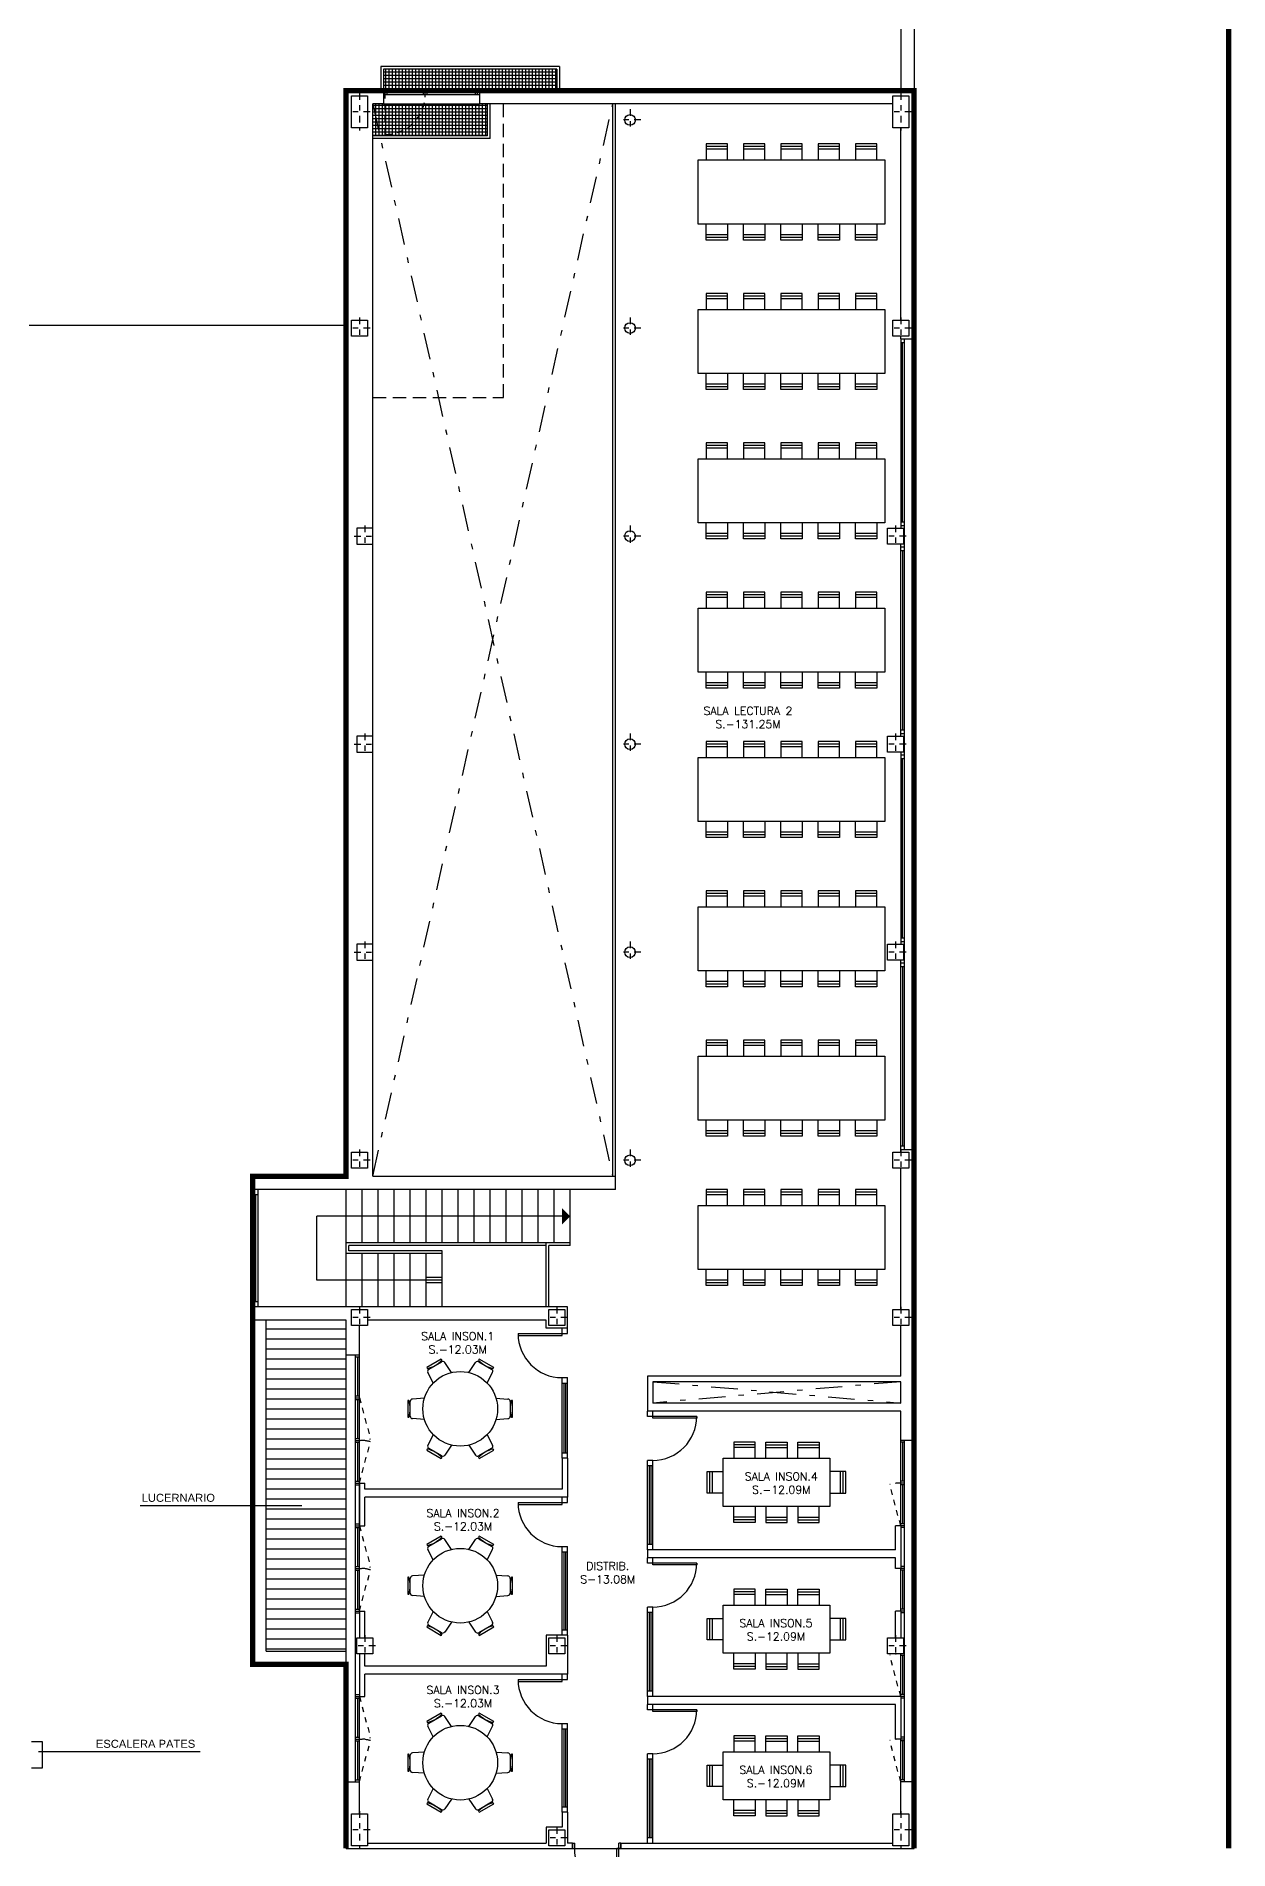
# Model space of a CAD drawing. Header units: millimetres. Extents: x -97 to -13, y 102 to 221.
# Drawn here: x -74.05 to -51.69, y 163.58 to 197.57 of the extents above; entities that cross this region are included whole.
import ezdxf

# ---------------------------------------------------------------- set-up
doc = ezdxf.new("R2010")
doc.units = ezdxf.units.MM
doc.header["$MEASUREMENT"] = 0
doc.linetypes.add('TRAZO_Y_PUNTO', pattern=[1, 0.5, -0.25, 0, -0.25])
doc.linetypes.add('TRAZOS', pattern=[0.75, 0.5, -0.25])
doc.layers.get('0').update_dxf_attribs({"linetype": 'CONTINUOUS'})
for name, color, linetype in [('0-muros-120', 1, 'CONTINUOUS'), ('1-PILARES', 1, 'CONTINUOUS'), ('2-SUPERFICIES', 7, 'CONTINUOUS'), ('6-MOBILIARIO', 7, 'CONTINUOUS')]:
    doc.layers.add(name, color=color, linetype=linetype)
doc.styles.add('RPOMANS', font='romans.shx')
doc.styles.get("Standard").update_dxf_attribs({"font": 'ARIAL.TTF'})
pattern_1 = [(90, (-67.43472, 25.02742), (-0.0625, 1e-17), []), (180, (-67.43472, 25.02742), (-1e-17, -0.0625), [])]

# ---------------------------------------------------------------- blocks, each defined once
blk = doc.blocks.new('P-82-DE')
at = {"color": 24}
for p, q in [((-0.115, 0.825), (-0.115, 0)), ((-0.08, 0.825), (-0.115, 0.825)), ((-0.08, 0.825), (-0.08, -0.1)), ((-0.945, 0), (-0.905, 0)), ((-0.905, 0), (-0.905, -0.1)), ((-0.04, 0), (-0.115, 0)), ((-0.945, -0.1), (-0.905, -0.1)), ((-0.04, -0.1), (-0.08, -0.1))]:
    blk.add_line(p, q, dxfattribs=at)
at = {"color": 54}
for p, q in [((-0.945, 0), (-0.945, -0.1)), ((-0.04, 0), (-0.04, -0.1))]:
    blk.add_line(p, q, dxfattribs=at)
at = {"color": 24}
blk.add_arc((-0.08, 0), 0.825, 90, 180, dxfattribs=at)
blk = doc.blocks.new('MESA-8-P')
at = {"color": 7, "linetype": 'Continuous'}
for p, q in [((-0.4, 0.75), (-0.8, 0.75)), ((-0.8, 0.75), (-0.8, 0.45)), ((-0.4, 0.7), (-0.8, 0.7)), ((-0.4, 0.45), (-0.4, 0.75)), ((-0.2, 0.75), (0.2, 0.75)), ((-0.2, 0.45), (-0.2, 0.75)), ((-0.2, 0.7), (0.2, 0.7)), ((0.2, 0.75), (0.2, 0.45)), ((0.4, 0.75), (0.8, 0.75)), ((0.4, 0.45), (0.4, 0.75)), ((0.4, 0.7), (0.8, 0.7)), ((0.8, 0.75), (0.8, 0.45)), ((-1, -0.45), (-1, 0.45)), ((-1, 0.45), (1, 0.45)), ((-0.4, 0.65), (-0.8, 0.65)), ((-0.2, 0.65), (0.2, 0.65)), ((0.4, 0.65), (0.8, 0.65)), ((1, 0.45), (1, -0.45)), ((-1.3, -0.2), (-1.3, 0.2)), ((-1.3, 0.2), (-1, 0.2)), ((-1.25, -0.2), (-1.25, 0.2)), ((-1.2, -0.2), (-1.2, 0.2)), ((1.3, 0.2), (1, 0.2)), ((1.2, -0.2), (1.2, 0.2)), ((1.25, -0.2), (1.25, 0.2)), ((1.3, -0.2), (1.3, 0.2)), ((-1, -0.2), (-1.3, -0.2)), ((1, -0.2), (1.3, -0.2)), ((1, -0.45), (-1, -0.45)), ((-0.8, -0.75), (-0.8, -0.45)), ((-0.4, -0.65), (-0.8, -0.65)), ((-0.4, -0.45), (-0.4, -0.75)), ((-0.2, -0.45), (-0.2, -0.75)), ((-0.2, -0.65), (0.2, -0.65)), ((0.2, -0.75), (0.2, -0.45)), ((0.4, -0.45), (0.4, -0.75)), ((0.4, -0.65), (0.8, -0.65)), ((0.8, -0.75), (0.8, -0.45)), ((-0.4, -0.7), (-0.8, -0.7)), ((-0.4, -0.75), (-0.8, -0.75)), ((-0.2, -0.7), (0.2, -0.7)), ((-0.2, -0.75), (0.2, -0.75)), ((0.4, -0.7), (0.8, -0.7)), ((0.4, -0.75), (0.8, -0.75))]:
    blk.add_line(p, q, dxfattribs=at)
blk = doc.blocks.new('MESA-R-6')
at = {"color": 7, "linetype": 'Continuous'}
for p, q in [((-0.355, 0.93), (-0.628, 0.772)), ((-0.628, 0.772), (-0.62, 0.759)), ((-0.508, 0.482), (-0.607, 0.685)), ((-0.589, 0.743), (-0.349, 0.881)), ((-0.347, 0.916), (-0.355, 0.93)), ((-0.163, 0.681), (-0.29, 0.868)), ((0.163, 0.681), (0.29, 0.868)), ((0.355, 0.93), (0.347, 0.916)), ((0.349, 0.881), (0.589, 0.743)), ((0.628, 0.772), (0.355, 0.93)), ((0.508, 0.482), (0.607, 0.685)), ((0.62, 0.759), (0.628, 0.772)), ((-0.967, 0.158), (-0.983, 0.158)), ((-0.983, 0.158), (-0.983, -0.158)), ((-0.938, -0.138), (-0.938, 0.138)), ((-0.671, 0.199), (-0.896, 0.183)), ((0.671, 0.199), (0.896, 0.183)), ((0.938, 0.138), (0.938, -0.138)), ((0.983, 0.158), (0.967, 0.158)), ((0.983, -0.158), (0.983, 0.158)), ((-0.983, -0.158), (-0.967, -0.158)), ((-0.671, -0.199), (-0.896, -0.183)), ((0.671, -0.199), (0.896, -0.183)), ((0.967, -0.158), (0.983, -0.158)), ((-0.508, -0.482), (-0.607, -0.685)), ((0.508, -0.482), (0.607, -0.685)), ((-0.62, -0.759), (-0.628, -0.772)), ((-0.628, -0.772), (-0.355, -0.93)), ((-0.349, -0.881), (-0.589, -0.743)), ((-0.355, -0.93), (-0.347, -0.916)), ((-0.163, -0.681), (-0.29, -0.868)), ((0.163, -0.681), (0.29, -0.868)), ((0.347, -0.916), (0.355, -0.93)), ((0.589, -0.743), (0.349, -0.881)), ((0.355, -0.93), (0.628, -0.772)), ((0.628, -0.772), (0.62, -0.759))]:
    blk.add_line(p, q, dxfattribs=at)
blk.add_circle((0, 0), 0.7, dxfattribs=at)
for centre, radius, start, end in [((-0.612, 0.763), 0.009, 210, 284.4373), ((-0.566, 0.704), 0.045, 120, 205.9144), ((-0.75, 1.299), 0.562, 284.4373, 315.5627), ((-0.355, 0.912), 0.009, 315.5627, 30), ((-0.327, 0.842), 0.045, 34.0856, 120), ((0.327, 0.842), 0.045, 60, 145.9144), ((0.355, 0.912), 0.009, 150, 224.4373), ((0.75, 1.299), 0.562, 224.4373, 255.5627), ((0.566, 0.704), 0.045, 334.0856, 60), ((0.612, 0.763), 0.009, 255.5627, 330), ((-0.967, 0.149), 0.009, 15.5627, 90), ((-1.5, 0), 0.562, 344.4373, 15.5627), ((-0.893, 0.138), 0.045, 94.0856, 180), ((0.893, 0.138), 0.045, 0, 85.9144), ((1.5, 0), 0.562, 164.4373, 195.5627), ((0.967, 0.149), 0.009, 90, 164.4373), ((-0.967, -0.149), 0.009, 270, 344.4373), ((-0.893, -0.138), 0.045, 180, 265.9144), ((0.893, -0.138), 0.045, 274.0856, 360), ((0.967, -0.149), 0.009, 195.5627, 270), ((-0.612, -0.763), 0.009, 75.5627, 150), ((-0.566, -0.704), 0.045, 154.0856, 240), ((-0.75, -1.299), 0.562, 44.4373, 75.5627), ((-0.327, -0.842), 0.045, 240, 325.9144), ((-0.355, -0.912), 0.009, 330, 44.4373), ((0.327, -0.842), 0.045, 214.0856, 300), ((0.355, -0.912), 0.009, 135.5627, 210), ((0.75, -1.299), 0.562, 104.4373, 135.5627), ((0.566, -0.704), 0.045, 300, 25.9144), ((0.612, -0.763), 0.009, 30, 104.4373)]:
    blk.add_arc(centre, radius, start, end, dxfattribs=at)

msp = doc.modelspace()

# ---------------------------------------------------------------- hatches: boundary and pattern name
at = {"linetype": 'Continuous'}
h = msp.add_hatch(dxfattribs=at)
h.set_pattern_fill('ANSI37', color=8, scale=0.5, angle=45, style=0)
h.set_pattern_definition(pattern_1)
h.paths.add_polyline_path([(-67.541, 196.951), (-67.541, 196.551), (-65.741, 196.551), (-64.291, 196.551), (-64.291, 196.951)])
h = msp.add_hatch(dxfattribs=at)
h.set_pattern_fill('ANSI37', color=8, scale=0.5, angle=45, style=0)
h.set_pattern_definition(pattern_1)
h.paths.add_polyline_path([(-67.506, 195.731), (-67.506, 196.301), (-67.541, 196.301), (-67.741, 196.301), (-67.606, 195.701), (-65.591, 195.701), (-65.591, 196.301), (-65.741, 196.301), (-66.778, 196.301, -0.344881)])
h.paths.add_polyline_path([(-66.778, 196.301), (-67.506, 196.301), (-67.506, 195.731, 0.344881)], flags=16)
h.paths.add_polyline_path([(-67.741, 196.301), (-67.741, 195.701), (-67.606, 195.701)], flags=16)
h = msp.add_hatch(dxfattribs=at)
h.set_pattern_fill('ANSI31', color=8, scale=1.5, angle=135, style=0)
h.set_pattern_definition([(180, (-67.43472, 25.02742), (-3e-17, -0.1875), [])])
h.paths.add_polyline_path([(-68.241, 172.851), (-68.241, 173.501), (-69.741, 173.501), (-69.741, 167.301), (-68.241, 167.301)])

# ---------------------------------------------------------------- linework, layer by layer
at = {"color": 104, "linetype": 'Continuous'}
for p, q in [((-57.841, 208.381), (-57.841, 196.551)), ((-57.591, 208.131), (-57.591, 196.551)), ((-68.241, 192.151), (-74.391, 192.151)), ((-69.991, 167.051), (-69.991, 173.501)), ((-69.741, 167.301), (-69.741, 173.501)), ((-69.741, 167.301), (-68.241, 167.301)), ((-69.991, 167.051), (-68.241, 167.051))]:
    msp.add_line(p, q, dxfattribs=at)
at = {"color": 24, "linetype": 'Continuous'}
for p, q in [((-64.241, 197.001), (-67.591, 197.001)), ((-67.591, 197.001), (-67.591, 196.551)), ((-64.291, 196.951), (-67.541, 196.951)), ((-67.541, 196.951), (-67.541, 196.551)), ((-64.291, 196.951), (-64.291, 196.551)), ((-64.241, 197.001), (-64.241, 196.551)), ((-65.591, 195.701), (-65.591, 196.301)), ((-65.541, 195.651), (-65.541, 196.301)), ((-63.241, 176.201), (-63.241, 196.301)), ((-63.191, 176.201), (-63.191, 196.301)), ((-65.591, 195.701), (-67.741, 195.701)), ((-65.541, 195.651), (-67.741, 195.651)), ((-57.841, 191.901), (-57.841, 188.351)), ((-57.841, 191.831), (-57.771, 191.831)), ((-57.806, 188.471), (-57.806, 191.831)), ((-57.771, 176.701), (-57.771, 191.901)), ((-57.591, 176.701), (-57.591, 191.901)), ((-57.841, 188.471), (-57.771, 188.471)), ((-57.841, 188.401), (-57.771, 188.401)), ((-57.841, 184.451), (-57.841, 188.051)), ((-57.841, 188.001), (-57.771, 188.001)), ((-57.841, 187.931), (-57.771, 187.931)), ((-57.806, 187.931), (-57.806, 184.571)), ((-57.841, 184.571), (-57.771, 184.571)), ((-57.841, 184.501), (-57.771, 184.501)), ((-57.841, 184.151), (-57.841, 180.551)), ((-57.841, 184.101), (-57.771, 184.101)), ((-57.841, 184.031), (-57.771, 184.031)), ((-57.806, 180.671), (-57.806, 184.031)), ((-57.841, 180.671), (-57.771, 180.671)), ((-57.841, 180.601), (-57.771, 180.601)), ((-57.841, 176.701), (-57.841, 180.251)), ((-57.841, 180.201), (-57.771, 180.201)), ((-57.841, 180.131), (-57.771, 180.131)), ((-57.806, 180.131), (-57.806, 176.771)), ((-57.841, 176.771), (-57.771, 176.771)), ((-69.991, 173.751), (-69.991, 175.951)), ((-69.891, 175.851), (-69.991, 175.851)), ((-69.941, 175.851), (-69.941, 173.851)), ((-69.891, 173.751), (-69.891, 175.951)), ((-68.241, 173.751), (-68.241, 175.951)), ((-67.941, 174.951), (-67.941, 175.951)), ((-67.641, 174.951), (-67.641, 175.951)), ((-67.341, 174.951), (-67.341, 175.951)), ((-67.041, 174.951), (-67.041, 175.951)), ((-66.741, 174.951), (-66.741, 175.951)), ((-66.441, 174.951), (-66.441, 175.951)), ((-66.141, 174.951), (-66.141, 175.951)), ((-65.841, 174.951), (-65.841, 175.951)), ((-65.541, 174.951), (-65.541, 175.951)), ((-65.241, 174.951), (-65.241, 175.951)), ((-64.941, 174.951), (-64.941, 175.951)), ((-64.641, 174.951), (-64.641, 175.951)), ((-64.341, 174.951), (-64.341, 175.951)), ((-64.041, 174.901), (-64.041, 175.951)), ((-64.041, 174.951), (-68.241, 174.951)), ((-66.441, 174.751), (-68.241, 174.751)), ((-68.191, 174.801), (-68.191, 174.901)), ((-64.491, 174.901), (-68.191, 174.901)), ((-66.441, 174.801), (-68.191, 174.801)), ((-67.941, 173.751), (-67.941, 174.751)), ((-67.641, 173.751), (-67.641, 174.751)), ((-67.341, 173.751), (-67.341, 174.751)), ((-67.041, 173.751), (-67.041, 174.751)), ((-66.741, 173.751), (-66.741, 174.751)), ((-66.441, 173.751), (-66.441, 174.801)), ((-64.491, 173.751), (-64.491, 174.951)), ((-64.041, 174.901), (-64.441, 174.901)), ((-64.441, 173.751), (-64.441, 174.901)), ((-69.991, 173.851), (-69.891, 173.851)), ((-64.191, 173.216), (-64.191, 173.351)), ((-64.091, 173.251), (-64.091, 173.351)), ((-68.241, 164.851), (-68.241, 172.851)), ((-68.061, 164.851), (-68.061, 172.851)), ((-68.061, 172.816), (-67.991, 172.816)), ((-68.026, 172.816), (-68.026, 172.086)), ((-67.991, 169.651), (-67.991, 172.851)), ((-64.191, 170.917), (-64.191, 172.426)), ((-64.091, 170.917), (-64.091, 172.426)), ((-68.061, 172.086), (-67.991, 172.086)), ((-68.061, 172.051), (-67.991, 172.051)), ((-68.061, 172.016), (-67.991, 172.016)), ((-68.026, 172.016), (-68.026, 171.286)), ((-64.156, 172.326), (-64.156, 171.017)), ((-64.126, 172.326), (-64.126, 171.017)), ((-62.591, 171.701), (-62.591, 171.801)), ((-62.491, 171.666), (-62.491, 171.801)), ((-68.061, 171.286), (-67.991, 171.286)), ((-68.061, 171.251), (-67.991, 171.251)), ((-68.061, 171.216), (-67.991, 171.216)), ((-68.026, 171.216), (-68.026, 170.486)), ((-57.841, 169.651), (-57.841, 171.251)), ((-57.771, 171.216), (-57.841, 171.216)), ((-57.806, 171.216), (-57.806, 170.486)), ((-57.771, 164.851), (-57.771, 171.251)), ((-57.591, 164.851), (-57.591, 171.251)), ((-62.591, 169.201), (-62.591, 170.876)), ((-62.556, 170.776), (-62.556, 169.301)), ((-62.526, 170.776), (-62.526, 169.301)), ((-62.491, 169.201), (-62.491, 170.876)), ((-68.061, 170.486), (-67.991, 170.486)), ((-68.061, 170.451), (-67.991, 170.451)), ((-68.061, 170.416), (-67.991, 170.416)), ((-57.771, 170.486), (-57.841, 170.486)), ((-57.771, 170.451), (-57.841, 170.451)), ((-57.771, 170.416), (-57.841, 170.416)), ((-57.806, 170.416), (-57.806, 169.686)), ((-64.191, 170.049), (-64.191, 170.184)), ((-64.091, 170.084), (-64.091, 170.184)), ((-68.061, 169.686), (-67.991, 169.686)), ((-68.061, 169.651), (-67.991, 169.651)), ((-67.991, 168.051), (-67.991, 169.651)), ((-57.771, 169.686), (-57.841, 169.686)), ((-57.771, 169.651), (-57.841, 169.651)), ((-68.061, 169.616), (-67.991, 169.616)), ((-68.026, 169.616), (-68.026, 168.886)), ((-57.771, 169.616), (-57.841, 169.616)), ((-64.191, 167.601), (-64.191, 169.259)), ((-64.156, 169.159), (-64.156, 167.701)), ((-64.126, 169.159), (-64.126, 167.701)), ((-64.091, 167.601), (-64.091, 169.259)), ((-62.591, 168.951), (-62.591, 169.051)), ((-62.491, 168.916), (-62.491, 169.051)), ((-68.061, 168.886), (-67.991, 168.886)), ((-68.061, 168.851), (-67.991, 168.851)), ((-68.061, 168.816), (-67.991, 168.816)), ((-68.026, 168.816), (-68.026, 168.086)), ((-57.771, 168.886), (-57.841, 168.886)), ((-57.841, 168.051), (-57.841, 168.851)), ((-57.771, 168.851), (-57.841, 168.851)), ((-57.771, 168.816), (-57.841, 168.816)), ((-57.806, 168.816), (-57.806, 168.086)), ((-68.061, 168.086), (-67.991, 168.086)), ((-68.061, 168.051), (-67.991, 168.051)), ((-68.061, 168.016), (-67.991, 168.016)), ((-62.591, 166.451), (-62.591, 168.126)), ((-62.556, 168.026), (-62.556, 166.551)), ((-62.526, 168.026), (-62.526, 166.551)), ((-62.491, 166.451), (-62.491, 168.126)), ((-57.771, 168.086), (-57.841, 168.086)), ((-57.771, 168.051), (-57.841, 168.051)), ((-57.771, 168.016), (-57.841, 168.016)), ((-57.841, 166.451), (-57.841, 167.251)), ((-57.771, 167.251), (-57.841, 167.251)), ((-57.771, 167.216), (-57.841, 167.216)), ((-57.806, 167.216), (-57.806, 166.486)), ((-64.191, 166.732), (-64.191, 166.867)), ((-64.091, 166.767), (-64.091, 166.867)), ((-68.061, 166.486), (-67.991, 166.486)), ((-68.061, 166.451), (-67.991, 166.451)), ((-68.061, 166.416), (-67.991, 166.416)), ((-68.026, 166.416), (-68.026, 165.686)), ((-67.991, 164.851), (-67.991, 166.451)), ((-62.591, 166.201), (-62.591, 166.301)), ((-62.491, 166.166), (-62.491, 166.301)), ((-57.771, 166.486), (-57.841, 166.486)), ((-57.771, 166.451), (-57.841, 166.451)), ((-57.771, 166.416), (-57.841, 166.416)), ((-64.191, 164.284), (-64.191, 165.942)), ((-64.091, 164.284), (-64.091, 165.942)), ((-68.061, 165.686), (-67.991, 165.686)), ((-68.061, 165.651), (-67.991, 165.651)), ((-68.061, 165.616), (-67.991, 165.616)), ((-68.026, 165.616), (-68.026, 164.886)), ((-64.156, 165.842), (-64.156, 164.384)), ((-64.126, 165.842), (-64.126, 164.384)), ((-57.771, 165.686), (-57.841, 165.686)), ((-57.841, 164.851), (-57.841, 165.651)), ((-57.771, 165.651), (-57.841, 165.651)), ((-57.771, 165.616), (-57.841, 165.616)), ((-57.806, 165.616), (-57.806, 164.886)), ((-62.591, 163.701), (-62.591, 165.376)), ((-62.556, 165.276), (-62.556, 163.801)), ((-62.526, 165.276), (-62.526, 163.801)), ((-62.491, 163.701), (-62.491, 165.376)), ((-68.061, 164.886), (-67.991, 164.886)), ((-57.771, 164.886), (-57.841, 164.886)), ((-63.993, 163.601), (-63.088, 163.601))]:
    msp.add_line(p, q, dxfattribs=at)
at = {"color": 54, "linetype": 'Continuous'}
for p, q in [((-68.241, 176.201), (-68.241, 196.551)), ((-67.541, 196.551), (-68.241, 196.551)), ((-57.591, 196.551), (-65.741, 196.551)), ((-57.591, 191.901), (-57.591, 196.551)), ((-57.591, 163.601), (-57.591, 196.551)), ((-67.741, 176.201), (-67.741, 196.301)), ((-67.541, 196.301), (-67.741, 196.301)), ((-57.991, 196.301), (-65.741, 196.301)), ((-57.841, 192.251), (-57.841, 195.851)), ((-57.841, 191.901), (-57.841, 191.951)), ((-57.841, 191.901), (-57.591, 191.901)), ((-57.841, 176.701), (-57.591, 176.701)), ((-57.841, 176.651), (-57.841, 176.701)), ((-57.591, 171.251), (-57.591, 176.701)), ((-68.241, 176.201), (-69.991, 176.201)), ((-69.991, 175.951), (-69.991, 176.201)), ((-67.741, 176.201), (-63.191, 176.201)), ((-63.191, 175.951), (-63.191, 176.201)), ((-57.841, 173.701), (-57.841, 176.351)), ((-63.191, 175.951), (-69.991, 175.951)), ((-64.091, 173.751), (-69.991, 173.751)), ((-69.991, 173.501), (-69.991, 173.751)), ((-64.091, 173.351), (-64.091, 173.751)), ((-68.241, 173.501), (-69.991, 173.501)), ((-68.241, 172.851), (-68.241, 173.501)), ((-67.991, 172.851), (-67.991, 173.401)), ((-64.491, 173.501), (-67.841, 173.501)), ((-64.491, 173.351), (-64.491, 173.501)), ((-57.841, 172.451), (-57.841, 173.401)), ((-64.091, 173.351), (-64.491, 173.351)), ((-68.241, 172.851), (-67.991, 172.851)), ((-62.591, 172.451), (-62.591, 171.801)), ((-57.841, 172.451), (-62.591, 172.451)), ((-57.841, 172.351), (-62.491, 172.351)), ((-62.491, 172.351), (-62.491, 171.951)), ((-57.841, 171.951), (-57.841, 172.351)), ((-57.841, 171.801), (-62.591, 171.801)), ((-57.841, 171.951), (-62.491, 171.951)), ((-57.841, 171.251), (-57.841, 171.801)), ((-57.591, 171.251), (-57.841, 171.251)), ((-64.091, 170.917), (-64.191, 170.917)), ((-64.191, 170.917), (-64.191, 170.334)), ((-64.091, 170.917), (-64.091, 170.184)), ((-67.991, 170.451), (-67.891, 170.451)), ((-67.991, 170.451), (-67.991, 169.651)), ((-67.891, 170.334), (-67.891, 170.451)), ((-64.191, 170.334), (-67.891, 170.334)), ((-64.091, 170.184), (-67.891, 170.184)), ((-67.891, 169.651), (-67.891, 170.184)), ((-67.991, 169.651), (-67.891, 169.651)), ((-57.841, 169.651), (-57.941, 169.651)), ((-57.941, 169.201), (-57.941, 169.651)), ((-57.841, 169.651), (-57.841, 168.851)), ((-57.941, 169.201), (-62.591, 169.201)), ((-62.591, 169.201), (-62.591, 169.051)), ((-57.941, 169.051), (-62.591, 169.051)), ((-57.941, 168.851), (-57.941, 169.051)), ((-57.841, 168.851), (-57.941, 168.851)), ((-67.991, 168.051), (-67.891, 168.051)), ((-67.991, 168.051), (-67.991, 167.551)), ((-67.891, 167.551), (-67.891, 168.051)), ((-57.841, 168.051), (-57.941, 168.051)), ((-57.941, 167.551), (-57.941, 168.051)), ((-57.841, 168.051), (-57.841, 167.551)), ((-64.091, 167.601), (-64.491, 167.601)), ((-64.491, 167.601), (-64.491, 167.017)), ((-64.091, 167.601), (-64.091, 166.867)), ((-67.991, 167.251), (-67.991, 166.451)), ((-67.891, 167.017), (-67.891, 167.251)), ((-64.491, 167.017), (-67.891, 167.017)), ((-64.091, 166.867), (-67.891, 166.867)), ((-67.891, 166.451), (-67.891, 166.867)), ((-67.991, 166.451), (-67.891, 166.451)), ((-57.841, 166.451), (-62.591, 166.451)), ((-62.591, 166.451), (-62.591, 166.301)), ((-57.941, 166.301), (-62.591, 166.301)), ((-57.941, 165.651), (-57.941, 166.301)), ((-57.841, 166.451), (-57.841, 166.301)), ((-57.841, 166.451), (-57.841, 165.651)), ((-57.841, 165.651), (-57.941, 165.651)), ((-68.241, 164.851), (-67.991, 164.851)), ((-68.241, 163.601), (-68.241, 164.851)), ((-67.991, 164.251), (-67.991, 164.851)), ((-57.841, 164.251), (-57.841, 164.851)), ((-57.591, 164.851), (-57.841, 164.851)), ((-57.591, 163.601), (-57.591, 164.851)), ((-64.191, 164.284), (-64.191, 164.001)), ((-64.091, 164.284), (-64.191, 164.284)), ((-64.091, 164.284), (-64.091, 163.701)), ((-64.191, 164.001), (-64.491, 164.001)), ((-64.491, 164.001), (-64.491, 163.701)), ((-68.241, 163.601), (-63.993, 163.601)), ((-67.841, 163.701), (-64.491, 163.701)), ((-63.993, 163.701), (-64.091, 163.701)), ((-63.993, 163.701), (-63.993, 163.601)), ((-63.088, 163.701), (-63.088, 163.601)), ((-63.088, 163.701), (-57.991, 163.701)), ((-63.088, 163.601), (-57.591, 163.601))]:
    msp.add_line(p, q, dxfattribs=at)
at = {"color": 54}
for p, q in [((-67.541, 196.551), (-67.541, 196.301)), ((-65.741, 196.551), (-65.741, 196.301))]:
    msp.add_line(p, q, dxfattribs=at)
at = {"color": 24}
for p, q in [((-67.541, 196.551), (-65.741, 196.551)), ((-67.541, 196.481), (-65.741, 196.481)), ((-67.506, 196.481), (-67.506, 196.551)), ((-67.471, 196.481), (-67.471, 196.551)), ((-67.471, 196.516), (-66.791, 196.516)), ((-66.791, 196.481), (-66.791, 196.551)), ((-66.756, 196.481), (-66.756, 196.551)), ((-66.721, 196.481), (-66.721, 196.551)), ((-66.721, 196.516), (-65.811, 196.516)), ((-65.811, 196.481), (-65.811, 196.551)), ((-65.776, 196.481), (-65.776, 196.551)), ((-67.541, 196.301), (-65.741, 196.301)), ((-68.791, 174.251), (-68.791, 175.451)), ((-64.041, 175.451), (-68.791, 175.451)), ((-66.441, 174.251), (-68.791, 174.251)), ((-66.441, 174.301), (-66.741, 174.301)), ((-66.441, 174.201), (-66.741, 174.201)), ((-65.016, 173.251), (-64.091, 173.251)), ((-65.016, 173.251), (-65.016, 173.216)), ((-65.016, 173.216), (-64.191, 173.216)), ((-64.191, 172.426), (-64.091, 172.426)), ((-64.191, 172.326), (-64.091, 172.326)), ((-61.666, 171.701), (-62.591, 171.701)), ((-61.666, 171.666), (-62.491, 171.666)), ((-61.666, 171.701), (-61.666, 171.666)), ((-64.191, 171.017), (-64.091, 171.017)), ((-62.491, 170.876), (-62.591, 170.876)), ((-62.491, 170.776), (-62.591, 170.776)), ((-65.016, 170.084), (-64.091, 170.084)), ((-65.016, 170.084), (-65.016, 170.049)), ((-65.016, 170.049), (-64.191, 170.049)), ((-62.491, 169.301), (-62.591, 169.301)), ((-64.191, 169.259), (-64.091, 169.259)), ((-64.191, 169.159), (-64.091, 169.159)), ((-61.666, 168.951), (-62.591, 168.951)), ((-61.666, 168.951), (-61.666, 168.916)), ((-61.666, 168.916), (-62.491, 168.916)), ((-62.491, 168.126), (-62.591, 168.126)), ((-62.491, 168.026), (-62.591, 168.026)), ((-64.191, 167.701), (-64.091, 167.701)), ((-65.016, 166.767), (-64.091, 166.767)), ((-65.016, 166.767), (-65.016, 166.732)), ((-65.016, 166.732), (-64.191, 166.732)), ((-62.491, 166.551), (-62.591, 166.551)), ((-64.191, 165.942), (-64.091, 165.942)), ((-61.666, 166.201), (-62.591, 166.201)), ((-61.666, 166.166), (-62.491, 166.166)), ((-61.666, 166.201), (-61.666, 166.166)), ((-64.191, 165.842), (-64.091, 165.842)), ((-62.491, 165.376), (-62.591, 165.376)), ((-62.491, 165.276), (-62.591, 165.276)), ((-64.191, 164.384), (-64.091, 164.384)), ((-62.491, 163.801), (-62.591, 163.801))]:
    msp.add_line(p, q, dxfattribs=at)
at = {"color": 24, "linetype": 'TRAZOS', "ltscale": 0.25}
msp.add_line((-67.506, 195.731), (-67.506, 196.481), dxfattribs=at)
at = {"color": 104, "linetype": 'TRAZO_Y_PUNTO'}
for p, q in [((-67.741, 196.301), (-63.241, 176.201)), ((-67.741, 176.201), (-63.241, 196.301)), ((-62.491, 172.351), (-57.841, 171.951)), ((-57.841, 172.351), (-62.491, 171.951))]:
    msp.add_line(p, q, dxfattribs=at)
at = {"color": 24, "linetype": 'TRAZOS', "ltscale": 0.1}
for p, q in [((-67.991, 172.051), (-67.783, 171.278)), ((-67.991, 170.451), (-67.783, 171.223)), ((-57.841, 169.651), (-58.048, 170.423)), ((-67.991, 169.651), (-67.783, 168.878)), ((-67.991, 168.051), (-67.783, 168.823)), ((-57.841, 166.451), (-58.048, 167.223)), ((-67.991, 166.451), (-67.783, 165.678)), ((-67.991, 164.851), (-67.783, 165.623)), ((-57.841, 164.851), (-58.048, 165.623))]:
    msp.add_line(p, q, dxfattribs=at)
for p, q in [((-72.099, 170.031), (-69.069, 170.031)), ((-74.009, 165.42), (-70.979, 165.42))]:
    msp.add_line(p, q)
at = {"color": 104, "linetype": 'TRAZOS', "ltscale": 0.5}
msp.add_lwpolyline([(-67.741, 190.801), (-65.291, 190.801), (-65.291, 196.301)], dxfattribs=at)
at = {"color": 24}
msp.add_lwpolyline([(-64.041, 175.451, 0, 0.3, 0), (-64.191, 175.451, 0.3, 0.3, 0)], format="xyseb", dxfattribs=at)
at = {"color": 2, "linetype": 'Continuous'}
msp.add_lwpolyline([(-74.141, 165.606), (-73.941, 165.606), (-73.941, 165.106), (-74.141, 165.106)], dxfattribs=at)
at = {"color": 24, "linetype": 'TRAZOS', "ltscale": 0.25}
msp.add_arc((-67.506, 196.481), 0.75, 270, 0, dxfattribs=at)
at = {"color": 24}
for centre, start, end in [((-64.191, 173.251), 180, 270), ((-62.491, 171.701), 270, 0), ((-64.191, 170.084), 180, 270), ((-62.491, 168.951), 270, 0), ((-64.191, 166.767), 180, 270), ((-62.491, 166.201), 270, 0)]:
    msp.add_arc(centre, 0.825, start, end, dxfattribs=at)
at = {"color": 24, "linetype": 'TRAZOS', "ltscale": 0.1}
for centre, start, end in [((-67.991, 172.051), 270, 285.0223), ((-67.991, 170.451), 74.9777, 90), ((-57.841, 169.651), 90, 105.0223), ((-67.991, 169.651), 270, 285.0223), ((-67.991, 168.051), 74.9777, 90), ((-57.841, 166.451), 90, 105.0223), ((-67.991, 166.451), 270, 285.0223), ((-67.991, 164.851), 74.9777, 90), ((-57.841, 164.851), 90, 105.0223)]:
    msp.add_arc(centre, 0.8, start, end, dxfattribs=at)
at = {"layer": '0-muros-120', "linetype": 'Continuous', "const_width": 0.1}
for points in [[(-51.691, 163.601), (-51.691, 214.351), (-44.441, 214.351), (-44.441, 216.351), (-28.891, 216.351), (-28.891, 206.801), (-24.891, 206.801), (-24.891, 163.601)], [(-68.241, 163.601), (-68.241, 167.051), (-69.991, 167.051), (-69.991, 176.201), (-68.241, 176.201), (-68.241, 196.551), (-57.591, 196.551), (-57.591, 163.601)]]:
    msp.add_lwpolyline(points, dxfattribs=at)
at = {"layer": '1-PILARES', "linetype": 'TRAZO_Y_PUNTO', "ltscale": 0.25}
for p, q in [((-67.991, 196.501), (-67.991, 195.801)), ((-57.841, 196.501), (-57.841, 195.801)), ((-67.791, 196.151), (-68.191, 196.151)), ((-62.916, 196.201), (-62.916, 195.801)), ((-57.641, 196.151), (-58.041, 196.151)), ((-62.716, 196.001), (-63.116, 196.001)), ((-67.791, 192.101), (-68.191, 192.101)), ((-67.991, 192.301), (-67.991, 191.901)), ((-62.716, 192.101), (-63.116, 192.101)), ((-62.916, 192.301), (-62.916, 191.901)), ((-57.641, 192.101), (-58.041, 192.101)), ((-57.841, 192.301), (-57.841, 191.901)), ((-67.891, 188.401), (-67.891, 188.001)), ((-62.916, 188.401), (-62.916, 188.001)), ((-57.941, 188.401), (-57.941, 188.001)), ((-68.091, 188.201), (-67.691, 188.201)), ((-62.716, 188.201), (-63.116, 188.201)), ((-57.741, 188.201), (-58.141, 188.201)), ((-68.091, 184.301), (-67.691, 184.301)), ((-67.891, 184.501), (-67.891, 184.101)), ((-62.716, 184.301), (-63.116, 184.301)), ((-62.916, 184.501), (-62.916, 184.101)), ((-57.741, 184.301), (-58.141, 184.301)), ((-57.941, 184.501), (-57.941, 184.101)), ((-67.891, 180.601), (-67.891, 180.201)), ((-62.916, 180.601), (-62.916, 180.201)), ((-57.941, 180.601), (-57.941, 180.201)), ((-68.091, 180.401), (-67.691, 180.401)), ((-62.716, 180.401), (-63.116, 180.401)), ((-57.741, 180.401), (-58.141, 180.401)), ((-67.791, 176.501), (-68.191, 176.501)), ((-67.991, 176.701), (-67.991, 176.301)), ((-62.716, 176.501), (-63.116, 176.501)), ((-62.916, 176.701), (-62.916, 176.301)), ((-57.641, 176.501), (-58.041, 176.501)), ((-57.841, 176.701), (-57.841, 176.301)), ((-67.991, 173.751), (-67.991, 173.351)), ((-64.291, 173.751), (-64.291, 173.351)), ((-57.841, 173.751), (-57.841, 173.351)), ((-67.791, 173.551), (-68.191, 173.551)), ((-64.091, 173.551), (-64.491, 173.551)), ((-57.641, 173.551), (-58.041, 173.551)), ((-67.891, 167.601), (-67.891, 167.201)), ((-64.291, 167.601), (-64.291, 167.201)), ((-57.941, 167.601), (-57.941, 167.201)), ((-67.691, 167.401), (-68.091, 167.401)), ((-64.091, 167.401), (-64.491, 167.401)), ((-57.741, 167.401), (-58.141, 167.401)), ((-67.991, 164.301), (-67.991, 163.601)), ((-57.841, 164.301), (-57.841, 163.601)), ((-67.791, 163.951), (-68.191, 163.951)), ((-64.291, 164.001), (-64.291, 163.601)), ((-57.641, 163.951), (-58.041, 163.951)), ((-64.091, 163.801), (-64.491, 163.801))]:
    msp.add_line(p, q, dxfattribs=at)
at = {"layer": '1-PILARES', "linetype": 'Continuous'}
for points in [[(-68.141, 195.851), (-68.141, 196.451), (-67.841, 196.451), (-67.841, 195.851)], [(-57.991, 195.851), (-57.991, 196.451), (-57.691, 196.451), (-57.691, 195.851)], [(-68.141, 191.951), (-68.141, 192.251), (-67.841, 192.251), (-67.841, 191.951)], [(-57.991, 191.951), (-57.991, 192.251), (-57.691, 192.251), (-57.691, 191.951)], [(-67.741, 188.051), (-67.741, 188.351), (-68.041, 188.351), (-68.041, 188.051)], [(-58.091, 188.051), (-58.091, 188.351), (-57.791, 188.351), (-57.791, 188.051)], [(-67.741, 184.151), (-67.741, 184.451), (-68.041, 184.451), (-68.041, 184.151)], [(-58.091, 184.151), (-58.091, 184.451), (-57.791, 184.451), (-57.791, 184.151)], [(-67.741, 180.251), (-67.741, 180.551), (-68.041, 180.551), (-68.041, 180.251)], [(-58.091, 180.251), (-58.091, 180.551), (-57.791, 180.551), (-57.791, 180.251)], [(-68.141, 176.351), (-68.141, 176.651), (-67.841, 176.651), (-67.841, 176.351)], [(-57.991, 176.351), (-57.991, 176.651), (-57.691, 176.651), (-57.691, 176.351)], [(-68.141, 173.401), (-68.141, 173.701), (-67.841, 173.701), (-67.841, 173.401)], [(-64.441, 173.401), (-64.441, 173.701), (-64.141, 173.701), (-64.141, 173.401)], [(-57.991, 173.401), (-57.991, 173.701), (-57.691, 173.701), (-57.691, 173.401)], [(-68.041, 167.251), (-68.041, 167.551), (-67.741, 167.551), (-67.741, 167.251)], [(-64.441, 167.251), (-64.441, 167.551), (-64.141, 167.551), (-64.141, 167.251)], [(-58.091, 167.251), (-58.091, 167.551), (-57.791, 167.551), (-57.791, 167.251)], [(-68.141, 163.651), (-68.141, 164.251), (-67.841, 164.251), (-67.841, 163.651)], [(-57.991, 163.651), (-57.991, 164.251), (-57.691, 164.251), (-57.691, 163.651)], [(-64.441, 163.651), (-64.441, 163.951), (-64.141, 163.951), (-64.141, 163.651)]]:
    msp.add_lwpolyline(points, close=True, dxfattribs=at)
for centre in [(-62.916, 196.001), (-62.916, 192.101), (-62.916, 188.201), (-62.916, 184.301), (-62.916, 180.401), (-62.916, 176.501)]:
    msp.add_circle(centre, 0.1, dxfattribs=at)
at = {"layer": '6-MOBILIARIO', "color": 7, "linetype": 'Continuous'}
for p, q in [((-61.091, 195.551), (-61.491, 195.551)), ((-61.491, 195.551), (-61.491, 195.251)), ((-61.091, 195.501), (-61.491, 195.501)), ((-61.091, 195.251), (-61.091, 195.551)), ((-60.391, 195.551), (-60.791, 195.551)), ((-60.791, 195.551), (-60.791, 195.251)), ((-60.391, 195.501), (-60.791, 195.501)), ((-60.391, 195.251), (-60.391, 195.551)), ((-59.691, 195.551), (-60.091, 195.551)), ((-60.091, 195.551), (-60.091, 195.251)), ((-59.691, 195.501), (-60.091, 195.501)), ((-59.691, 195.251), (-59.691, 195.551)), ((-58.991, 195.551), (-59.391, 195.551)), ((-59.391, 195.551), (-59.391, 195.251)), ((-58.991, 195.501), (-59.391, 195.501)), ((-58.991, 195.251), (-58.991, 195.551)), ((-58.291, 195.551), (-58.691, 195.551)), ((-58.691, 195.551), (-58.691, 195.251)), ((-58.291, 195.501), (-58.691, 195.501)), ((-58.291, 195.251), (-58.291, 195.551)), ((-61.091, 195.451), (-61.491, 195.451)), ((-60.391, 195.451), (-60.791, 195.451)), ((-59.691, 195.451), (-60.091, 195.451)), ((-58.991, 195.451), (-59.391, 195.451)), ((-58.291, 195.451), (-58.691, 195.451)), ((-61.491, 193.751), (-61.491, 194.051)), ((-61.091, 193.851), (-61.491, 193.851)), ((-61.091, 193.801), (-61.491, 193.801)), ((-61.091, 194.051), (-61.091, 193.751)), ((-60.791, 193.751), (-60.791, 194.051)), ((-60.391, 193.851), (-60.791, 193.851)), ((-60.391, 193.801), (-60.791, 193.801)), ((-60.391, 194.051), (-60.391, 193.751)), ((-60.091, 193.751), (-60.091, 194.051)), ((-59.691, 193.851), (-60.091, 193.851)), ((-59.691, 193.801), (-60.091, 193.801)), ((-59.691, 194.051), (-59.691, 193.751)), ((-59.391, 193.751), (-59.391, 194.051)), ((-58.991, 193.851), (-59.391, 193.851)), ((-58.991, 193.801), (-59.391, 193.801)), ((-58.991, 194.051), (-58.991, 193.751)), ((-58.691, 193.751), (-58.691, 194.051)), ((-58.291, 193.851), (-58.691, 193.851)), ((-58.291, 193.801), (-58.691, 193.801)), ((-58.291, 194.051), (-58.291, 193.751)), ((-61.091, 193.751), (-61.491, 193.751)), ((-60.391, 193.751), (-60.791, 193.751)), ((-59.691, 193.751), (-60.091, 193.751)), ((-58.991, 193.751), (-59.391, 193.751)), ((-58.291, 193.751), (-58.691, 193.751)), ((-61.091, 192.751), (-61.491, 192.751)), ((-61.491, 192.751), (-61.491, 192.451)), ((-61.091, 192.451), (-61.091, 192.751)), ((-60.391, 192.751), (-60.791, 192.751)), ((-60.791, 192.751), (-60.791, 192.451)), ((-60.391, 192.451), (-60.391, 192.751)), ((-59.691, 192.751), (-60.091, 192.751)), ((-60.091, 192.751), (-60.091, 192.451)), ((-59.691, 192.451), (-59.691, 192.751)), ((-58.991, 192.751), (-59.391, 192.751)), ((-59.391, 192.751), (-59.391, 192.451)), ((-58.991, 192.451), (-58.991, 192.751)), ((-58.291, 192.751), (-58.691, 192.751)), ((-58.691, 192.751), (-58.691, 192.451)), ((-58.291, 192.451), (-58.291, 192.751)), ((-61.091, 192.701), (-61.491, 192.701)), ((-61.091, 192.651), (-61.491, 192.651)), ((-60.391, 192.701), (-60.791, 192.701)), ((-60.391, 192.651), (-60.791, 192.651)), ((-59.691, 192.701), (-60.091, 192.701)), ((-59.691, 192.651), (-60.091, 192.651)), ((-58.991, 192.701), (-59.391, 192.701)), ((-58.991, 192.651), (-59.391, 192.651)), ((-58.291, 192.701), (-58.691, 192.701)), ((-58.291, 192.651), (-58.691, 192.651)), ((-61.491, 190.951), (-61.491, 191.251)), ((-61.091, 191.051), (-61.491, 191.051)), ((-61.091, 191.251), (-61.091, 190.951)), ((-60.791, 190.951), (-60.791, 191.251)), ((-60.391, 191.051), (-60.791, 191.051)), ((-60.391, 191.251), (-60.391, 190.951)), ((-60.091, 190.951), (-60.091, 191.251)), ((-59.691, 191.051), (-60.091, 191.051)), ((-59.691, 191.251), (-59.691, 190.951)), ((-59.391, 190.951), (-59.391, 191.251)), ((-58.991, 191.051), (-59.391, 191.051)), ((-58.991, 191.251), (-58.991, 190.951)), ((-58.691, 190.951), (-58.691, 191.251)), ((-58.291, 191.051), (-58.691, 191.051)), ((-58.291, 191.251), (-58.291, 190.951)), ((-61.091, 191.001), (-61.491, 191.001)), ((-61.091, 190.951), (-61.491, 190.951)), ((-60.391, 191.001), (-60.791, 191.001)), ((-60.391, 190.951), (-60.791, 190.951)), ((-59.691, 191.001), (-60.091, 191.001)), ((-59.691, 190.951), (-60.091, 190.951)), ((-58.991, 191.001), (-59.391, 191.001)), ((-58.991, 190.951), (-59.391, 190.951)), ((-58.291, 191.001), (-58.691, 191.001)), ((-58.291, 190.951), (-58.691, 190.951)), ((-61.091, 189.951), (-61.491, 189.951)), ((-61.491, 189.951), (-61.491, 189.651)), ((-61.091, 189.901), (-61.491, 189.901)), ((-61.091, 189.851), (-61.491, 189.851)), ((-61.091, 189.651), (-61.091, 189.951)), ((-60.391, 189.951), (-60.791, 189.951)), ((-60.791, 189.951), (-60.791, 189.651)), ((-60.391, 189.901), (-60.791, 189.901)), ((-60.391, 189.851), (-60.791, 189.851)), ((-60.391, 189.651), (-60.391, 189.951)), ((-59.691, 189.951), (-60.091, 189.951)), ((-60.091, 189.951), (-60.091, 189.651)), ((-59.691, 189.901), (-60.091, 189.901)), ((-59.691, 189.851), (-60.091, 189.851)), ((-59.691, 189.651), (-59.691, 189.951)), ((-58.991, 189.951), (-59.391, 189.951)), ((-59.391, 189.951), (-59.391, 189.651)), ((-58.991, 189.901), (-59.391, 189.901)), ((-58.991, 189.851), (-59.391, 189.851)), ((-58.991, 189.651), (-58.991, 189.951)), ((-58.291, 189.951), (-58.691, 189.951)), ((-58.691, 189.951), (-58.691, 189.651)), ((-58.291, 189.901), (-58.691, 189.901)), ((-58.291, 189.851), (-58.691, 189.851)), ((-58.291, 189.651), (-58.291, 189.951)), ((-61.491, 188.151), (-61.491, 188.451)), ((-61.091, 188.451), (-61.091, 188.151)), ((-60.791, 188.151), (-60.791, 188.451)), ((-60.391, 188.451), (-60.391, 188.151)), ((-60.091, 188.151), (-60.091, 188.451)), ((-59.691, 188.451), (-59.691, 188.151)), ((-59.391, 188.151), (-59.391, 188.451)), ((-58.991, 188.451), (-58.991, 188.151)), ((-58.691, 188.151), (-58.691, 188.451)), ((-58.291, 188.451), (-58.291, 188.151)), ((-61.091, 188.251), (-61.491, 188.251)), ((-61.091, 188.201), (-61.491, 188.201)), ((-61.091, 188.151), (-61.491, 188.151)), ((-60.391, 188.251), (-60.791, 188.251)), ((-60.391, 188.201), (-60.791, 188.201)), ((-60.391, 188.151), (-60.791, 188.151)), ((-59.691, 188.251), (-60.091, 188.251)), ((-59.691, 188.201), (-60.091, 188.201)), ((-59.691, 188.151), (-60.091, 188.151)), ((-58.991, 188.251), (-59.391, 188.251)), ((-58.991, 188.201), (-59.391, 188.201)), ((-58.991, 188.151), (-59.391, 188.151)), ((-58.291, 188.251), (-58.691, 188.251)), ((-58.291, 188.201), (-58.691, 188.201)), ((-58.291, 188.151), (-58.691, 188.151)), ((-61.091, 187.151), (-61.491, 187.151)), ((-61.491, 187.151), (-61.491, 186.851)), ((-61.091, 187.101), (-61.491, 187.101)), ((-61.091, 187.051), (-61.491, 187.051)), ((-61.091, 186.851), (-61.091, 187.151)), ((-60.391, 187.151), (-60.791, 187.151)), ((-60.791, 187.151), (-60.791, 186.851)), ((-60.391, 187.101), (-60.791, 187.101)), ((-60.391, 187.051), (-60.791, 187.051)), ((-60.391, 186.851), (-60.391, 187.151)), ((-59.691, 187.151), (-60.091, 187.151)), ((-60.091, 187.151), (-60.091, 186.851)), ((-59.691, 187.101), (-60.091, 187.101)), ((-59.691, 187.051), (-60.091, 187.051)), ((-59.691, 186.851), (-59.691, 187.151)), ((-58.991, 187.151), (-59.391, 187.151)), ((-59.391, 187.151), (-59.391, 186.851)), ((-58.991, 187.101), (-59.391, 187.101)), ((-58.991, 187.051), (-59.391, 187.051)), ((-58.991, 186.851), (-58.991, 187.151)), ((-58.291, 187.151), (-58.691, 187.151)), ((-58.691, 187.151), (-58.691, 186.851)), ((-58.291, 187.101), (-58.691, 187.101)), ((-58.291, 187.051), (-58.691, 187.051)), ((-58.291, 186.851), (-58.291, 187.151)), ((-61.491, 185.351), (-61.491, 185.651)), ((-61.091, 185.651), (-61.091, 185.351)), ((-60.791, 185.351), (-60.791, 185.651)), ((-60.391, 185.651), (-60.391, 185.351)), ((-60.091, 185.351), (-60.091, 185.651)), ((-59.691, 185.651), (-59.691, 185.351)), ((-59.391, 185.351), (-59.391, 185.651)), ((-58.991, 185.651), (-58.991, 185.351)), ((-58.691, 185.351), (-58.691, 185.651)), ((-58.291, 185.651), (-58.291, 185.351)), ((-61.091, 185.451), (-61.491, 185.451)), ((-61.091, 185.401), (-61.491, 185.401)), ((-61.091, 185.351), (-61.491, 185.351)), ((-60.391, 185.451), (-60.791, 185.451)), ((-60.391, 185.401), (-60.791, 185.401)), ((-60.391, 185.351), (-60.791, 185.351)), ((-59.691, 185.451), (-60.091, 185.451)), ((-59.691, 185.401), (-60.091, 185.401)), ((-59.691, 185.351), (-60.091, 185.351)), ((-58.991, 185.451), (-59.391, 185.451)), ((-58.991, 185.401), (-59.391, 185.401)), ((-58.991, 185.351), (-59.391, 185.351)), ((-58.291, 185.451), (-58.691, 185.451)), ((-58.291, 185.401), (-58.691, 185.401)), ((-58.291, 185.351), (-58.691, 185.351)), ((-61.091, 184.351), (-61.491, 184.351)), ((-61.491, 184.351), (-61.491, 184.051)), ((-61.091, 184.301), (-61.491, 184.301)), ((-61.091, 184.251), (-61.491, 184.251)), ((-61.091, 184.051), (-61.091, 184.351)), ((-60.391, 184.351), (-60.791, 184.351)), ((-60.791, 184.351), (-60.791, 184.051)), ((-60.391, 184.301), (-60.791, 184.301)), ((-60.391, 184.251), (-60.791, 184.251)), ((-60.391, 184.051), (-60.391, 184.351)), ((-59.691, 184.351), (-60.091, 184.351)), ((-60.091, 184.351), (-60.091, 184.051)), ((-59.691, 184.301), (-60.091, 184.301)), ((-59.691, 184.251), (-60.091, 184.251)), ((-59.691, 184.051), (-59.691, 184.351)), ((-58.991, 184.351), (-59.391, 184.351)), ((-59.391, 184.351), (-59.391, 184.051)), ((-58.991, 184.301), (-59.391, 184.301)), ((-58.991, 184.251), (-59.391, 184.251)), ((-58.991, 184.051), (-58.991, 184.351)), ((-58.291, 184.351), (-58.691, 184.351)), ((-58.691, 184.351), (-58.691, 184.051)), ((-58.291, 184.301), (-58.691, 184.301)), ((-58.291, 184.251), (-58.691, 184.251)), ((-58.291, 184.051), (-58.291, 184.351)), ((-61.491, 182.551), (-61.491, 182.851)), ((-61.091, 182.651), (-61.491, 182.651)), ((-61.091, 182.601), (-61.491, 182.601)), ((-61.091, 182.551), (-61.491, 182.551)), ((-61.091, 182.851), (-61.091, 182.551)), ((-60.791, 182.551), (-60.791, 182.851)), ((-60.391, 182.651), (-60.791, 182.651)), ((-60.391, 182.601), (-60.791, 182.601)), ((-60.391, 182.551), (-60.791, 182.551)), ((-60.391, 182.851), (-60.391, 182.551)), ((-60.091, 182.551), (-60.091, 182.851)), ((-59.691, 182.651), (-60.091, 182.651)), ((-59.691, 182.601), (-60.091, 182.601)), ((-59.691, 182.551), (-60.091, 182.551)), ((-59.691, 182.851), (-59.691, 182.551)), ((-59.391, 182.551), (-59.391, 182.851)), ((-58.991, 182.651), (-59.391, 182.651)), ((-58.991, 182.601), (-59.391, 182.601)), ((-58.991, 182.551), (-59.391, 182.551)), ((-58.991, 182.851), (-58.991, 182.551)), ((-58.691, 182.551), (-58.691, 182.851)), ((-58.291, 182.651), (-58.691, 182.651)), ((-58.291, 182.601), (-58.691, 182.601)), ((-58.291, 182.551), (-58.691, 182.551)), ((-58.291, 182.851), (-58.291, 182.551)), ((-61.091, 181.551), (-61.491, 181.551)), ((-61.491, 181.551), (-61.491, 181.251)), ((-61.091, 181.251), (-61.091, 181.551)), ((-60.391, 181.551), (-60.791, 181.551)), ((-60.791, 181.551), (-60.791, 181.251)), ((-60.391, 181.251), (-60.391, 181.551)), ((-59.691, 181.551), (-60.091, 181.551)), ((-60.091, 181.551), (-60.091, 181.251)), ((-59.691, 181.251), (-59.691, 181.551)), ((-58.991, 181.551), (-59.391, 181.551)), ((-59.391, 181.551), (-59.391, 181.251)), ((-58.991, 181.251), (-58.991, 181.551)), ((-58.291, 181.551), (-58.691, 181.551)), ((-58.691, 181.551), (-58.691, 181.251)), ((-58.291, 181.251), (-58.291, 181.551)), ((-61.091, 181.501), (-61.491, 181.501)), ((-61.091, 181.451), (-61.491, 181.451)), ((-60.391, 181.501), (-60.791, 181.501)), ((-60.391, 181.451), (-60.791, 181.451)), ((-59.691, 181.501), (-60.091, 181.501)), ((-59.691, 181.451), (-60.091, 181.451)), ((-58.991, 181.501), (-59.391, 181.501)), ((-58.991, 181.451), (-59.391, 181.451)), ((-58.291, 181.501), (-58.691, 181.501)), ((-58.291, 181.451), (-58.691, 181.451)), ((-61.491, 179.751), (-61.491, 180.051)), ((-61.091, 179.851), (-61.491, 179.851)), ((-61.091, 180.051), (-61.091, 179.751)), ((-60.791, 179.751), (-60.791, 180.051)), ((-60.391, 179.851), (-60.791, 179.851)), ((-60.391, 180.051), (-60.391, 179.751)), ((-60.091, 179.751), (-60.091, 180.051)), ((-59.691, 179.851), (-60.091, 179.851)), ((-59.691, 180.051), (-59.691, 179.751)), ((-59.391, 179.751), (-59.391, 180.051)), ((-58.991, 179.851), (-59.391, 179.851)), ((-58.991, 180.051), (-58.991, 179.751)), ((-58.691, 179.751), (-58.691, 180.051)), ((-58.291, 179.851), (-58.691, 179.851)), ((-58.291, 180.051), (-58.291, 179.751)), ((-61.091, 179.801), (-61.491, 179.801)), ((-61.091, 179.751), (-61.491, 179.751)), ((-60.391, 179.801), (-60.791, 179.801)), ((-60.391, 179.751), (-60.791, 179.751)), ((-59.691, 179.801), (-60.091, 179.801)), ((-59.691, 179.751), (-60.091, 179.751)), ((-58.991, 179.801), (-59.391, 179.801)), ((-58.991, 179.751), (-59.391, 179.751)), ((-58.291, 179.801), (-58.691, 179.801)), ((-58.291, 179.751), (-58.691, 179.751)), ((-61.091, 178.751), (-61.491, 178.751)), ((-61.491, 178.751), (-61.491, 178.451)), ((-61.091, 178.701), (-61.491, 178.701)), ((-61.091, 178.651), (-61.491, 178.651)), ((-61.091, 178.451), (-61.091, 178.751)), ((-60.391, 178.751), (-60.791, 178.751)), ((-60.791, 178.751), (-60.791, 178.451)), ((-60.391, 178.701), (-60.791, 178.701)), ((-60.391, 178.651), (-60.791, 178.651)), ((-60.391, 178.451), (-60.391, 178.751)), ((-59.691, 178.751), (-60.091, 178.751)), ((-60.091, 178.751), (-60.091, 178.451)), ((-59.691, 178.701), (-60.091, 178.701)), ((-59.691, 178.651), (-60.091, 178.651)), ((-59.691, 178.451), (-59.691, 178.751)), ((-58.991, 178.751), (-59.391, 178.751)), ((-59.391, 178.751), (-59.391, 178.451)), ((-58.991, 178.701), (-59.391, 178.701)), ((-58.991, 178.651), (-59.391, 178.651)), ((-58.991, 178.451), (-58.991, 178.751)), ((-58.291, 178.751), (-58.691, 178.751)), ((-58.691, 178.751), (-58.691, 178.451)), ((-58.291, 178.701), (-58.691, 178.701)), ((-58.291, 178.651), (-58.691, 178.651)), ((-58.291, 178.451), (-58.291, 178.751)), ((-61.491, 176.951), (-61.491, 177.251)), ((-61.091, 177.251), (-61.091, 176.951)), ((-60.791, 176.951), (-60.791, 177.251)), ((-60.391, 177.251), (-60.391, 176.951)), ((-60.091, 176.951), (-60.091, 177.251)), ((-59.691, 177.251), (-59.691, 176.951)), ((-59.391, 176.951), (-59.391, 177.251)), ((-58.991, 177.251), (-58.991, 176.951)), ((-58.691, 176.951), (-58.691, 177.251)), ((-58.291, 177.251), (-58.291, 176.951)), ((-61.091, 177.051), (-61.491, 177.051)), ((-61.091, 177.001), (-61.491, 177.001)), ((-61.091, 176.951), (-61.491, 176.951)), ((-60.391, 177.051), (-60.791, 177.051)), ((-60.391, 177.001), (-60.791, 177.001)), ((-60.391, 176.951), (-60.791, 176.951)), ((-59.691, 177.051), (-60.091, 177.051)), ((-59.691, 177.001), (-60.091, 177.001)), ((-59.691, 176.951), (-60.091, 176.951)), ((-58.991, 177.051), (-59.391, 177.051)), ((-58.991, 177.001), (-59.391, 177.001)), ((-58.991, 176.951), (-59.391, 176.951)), ((-58.291, 177.051), (-58.691, 177.051)), ((-58.291, 177.001), (-58.691, 177.001)), ((-58.291, 176.951), (-58.691, 176.951)), ((-61.091, 175.951), (-61.491, 175.951)), ((-61.491, 175.951), (-61.491, 175.651)), ((-61.091, 175.901), (-61.491, 175.901)), ((-61.091, 175.851), (-61.491, 175.851)), ((-61.091, 175.651), (-61.091, 175.951)), ((-60.391, 175.951), (-60.791, 175.951)), ((-60.791, 175.951), (-60.791, 175.651)), ((-60.391, 175.901), (-60.791, 175.901)), ((-60.391, 175.851), (-60.791, 175.851)), ((-60.391, 175.651), (-60.391, 175.951)), ((-59.691, 175.951), (-60.091, 175.951)), ((-60.091, 175.951), (-60.091, 175.651)), ((-59.691, 175.901), (-60.091, 175.901)), ((-59.691, 175.851), (-60.091, 175.851)), ((-59.691, 175.651), (-59.691, 175.951)), ((-58.991, 175.951), (-59.391, 175.951)), ((-59.391, 175.951), (-59.391, 175.651)), ((-58.991, 175.901), (-59.391, 175.901)), ((-58.991, 175.851), (-59.391, 175.851)), ((-58.991, 175.651), (-58.991, 175.951)), ((-58.291, 175.951), (-58.691, 175.951)), ((-58.691, 175.951), (-58.691, 175.651)), ((-58.291, 175.901), (-58.691, 175.901)), ((-58.291, 175.851), (-58.691, 175.851)), ((-58.291, 175.651), (-58.291, 175.951)), ((-61.491, 174.151), (-61.491, 174.451)), ((-61.091, 174.451), (-61.091, 174.151)), ((-60.791, 174.151), (-60.791, 174.451)), ((-60.391, 174.451), (-60.391, 174.151)), ((-60.091, 174.151), (-60.091, 174.451)), ((-59.691, 174.451), (-59.691, 174.151)), ((-59.391, 174.151), (-59.391, 174.451)), ((-58.991, 174.451), (-58.991, 174.151)), ((-58.691, 174.151), (-58.691, 174.451)), ((-58.291, 174.451), (-58.291, 174.151)), ((-61.091, 174.251), (-61.491, 174.251)), ((-61.091, 174.201), (-61.491, 174.201)), ((-61.091, 174.151), (-61.491, 174.151)), ((-60.391, 174.251), (-60.791, 174.251)), ((-60.391, 174.201), (-60.791, 174.201)), ((-60.391, 174.151), (-60.791, 174.151)), ((-59.691, 174.251), (-60.091, 174.251)), ((-59.691, 174.201), (-60.091, 174.201)), ((-59.691, 174.151), (-60.091, 174.151)), ((-58.991, 174.251), (-59.391, 174.251)), ((-58.991, 174.201), (-59.391, 174.201)), ((-58.991, 174.151), (-59.391, 174.151)), ((-58.291, 174.251), (-58.691, 174.251)), ((-58.291, 174.201), (-58.691, 174.201)), ((-58.291, 174.151), (-58.691, 174.151))]:
    msp.add_line(p, q, dxfattribs=at)
at = {"layer": '6-MOBILIARIO', "linetype": 'Continuous'}
for points in [[(-61.641, 195.251), (-58.141, 195.251), (-58.141, 194.051), (-61.641, 194.051)], [(-61.641, 192.451), (-58.141, 192.451), (-58.141, 191.251), (-61.641, 191.251)], [(-61.641, 189.651), (-58.141, 189.651), (-58.141, 188.451), (-61.641, 188.451)], [(-61.641, 186.851), (-58.141, 186.851), (-58.141, 185.651), (-61.641, 185.651)], [(-61.641, 184.051), (-58.141, 184.051), (-58.141, 182.851), (-61.641, 182.851)], [(-61.641, 181.251), (-58.141, 181.251), (-58.141, 180.051), (-61.641, 180.051)], [(-61.641, 178.451), (-58.141, 178.451), (-58.141, 177.251), (-61.641, 177.251)], [(-61.641, 175.651), (-58.141, 175.651), (-58.141, 174.451), (-61.641, 174.451)]]:
    msp.add_lwpolyline(points, close=True, dxfattribs=at)

# ---------------------------------------------------------------- block references
at = {"color": 4, "linetype": 'Continuous', "xscale": -1, "rotation": 180}
msp.add_blockref('P-82-DE', (-63.048, 163.601), dxfattribs=at)
at = {"layer": '6-MOBILIARIO', "linetype": 'Continuous'}
for name, p in [('MESA-R-6', (-66.101, 171.842)), ('MESA-8-P', (-60.17, 170.464)), ('MESA-R-6', (-66.101, 168.526)), ('MESA-8-P', (-60.17, 167.714)), ('MESA-R-6', (-66.101, 165.209)), ('MESA-8-P', (-60.17, 164.964))]:
    msp.add_blockref(name, p, dxfattribs=at)

# ---------------------------------------------------------------- texts
at = {"char_height": 0.15}
for s, insert, attachment_point in [('LUCERNARIO', (-71.386, 170.173), 5), ('ESCALERA PATES', (-72.932, 165.562), 4)]:
    msp.add_mtext(s, dxfattribs=dict(at, insert=insert, attachment_point=attachment_point))
at = {"layer": '2-SUPERFICIES', "linetype": 'Continuous', "char_height": 0.15, "attachment_point": 5, "style": 'RPOMANS'}
for s, insert in [('SALA LECTURA 2\\PS.-131.25M', (-60.705, 184.801)), ('SALA INSON.1\\PS.-12.03M', (-66.148, 173.079)), ('SALA INSON.4\\PS.-12.09M', (-60.081, 170.449)), ('SALA INSON.2\\PS.-12.03M', (-66.048, 169.763)), ('DISTRIB.\\PS-13.08M', (-63.335, 168.77)), ('SALA INSON.5\\PS.-12.09M', (-60.181, 167.699)), ('SALA INSON.3\\PS.-12.03M', (-66.048, 166.447)), ('SALA INSON.6\\PS.-12.09M', (-60.181, 164.949))]:
    msp.add_mtext(s, dxfattribs=dict(at, insert=insert))

doc.saveas('drawing.dxf')
